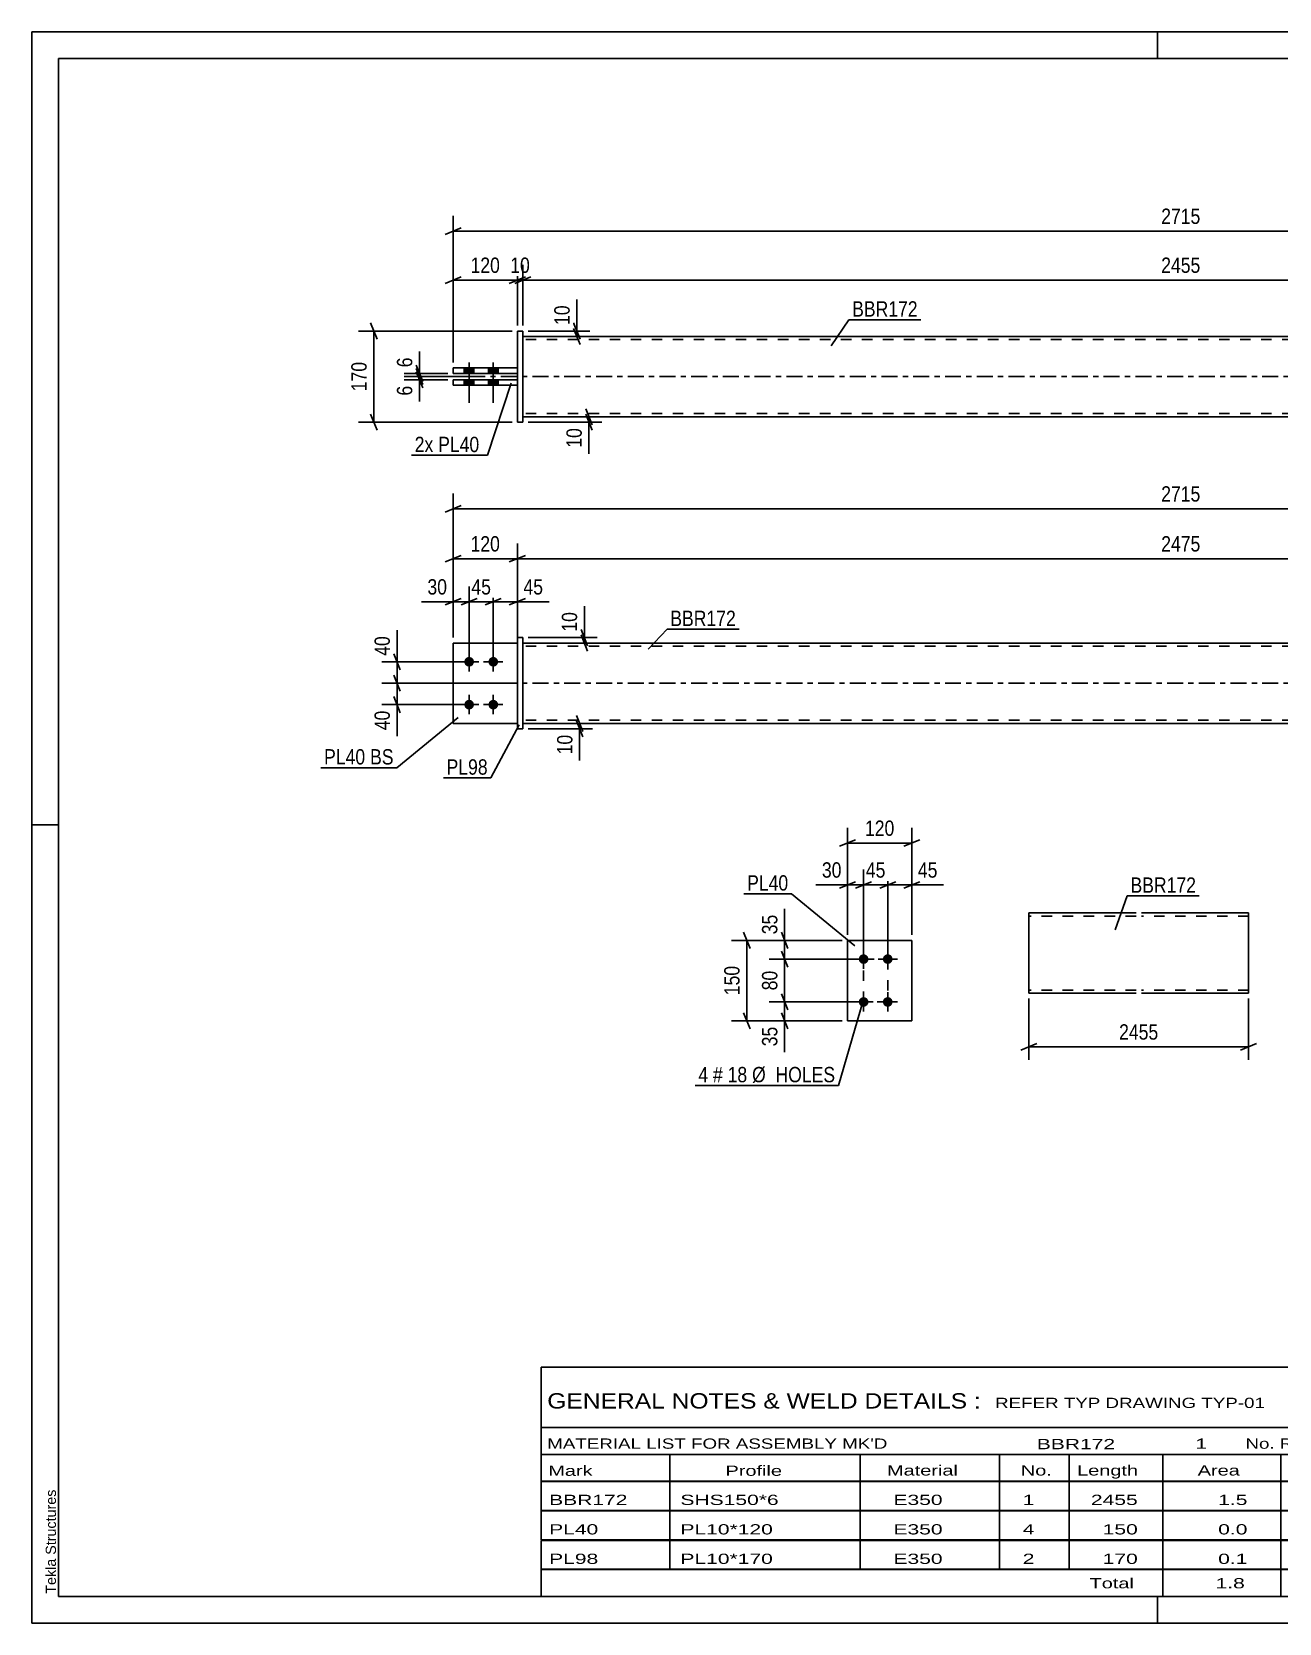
# Model space of a CAD drawing. Header units: millimetres. Extents: x 0 to 420, y 0 to 297.
# Drawn here: x 0 to 232.7, y 0 to 297 of the extents above; entities that cross this region are included whole.
import ezdxf

# ---------------------------------------------------------------- set-up
doc = ezdxf.new("R2010")
doc.units = ezdxf.units.MM
doc.linetypes.add('DXK_LINE_DOT2', pattern=[3.9198, 1.9599, -1.9599])
doc.linetypes.add('DXK_LINE_DOT3', pattern=[5.9187, 2.979, -0.9799, 0.9799, -0.9799])
doc.styles.add('Arial', font='ARIAL.TTF', dxfattribs={"height": 0.2})
doc.styles.add('Arial Narrow', font='ARIALN.TTF', dxfattribs={"height": 0.2})

# ---------------------------------------------------------------- blocks, each defined once
blk = doc.blocks.new('Unknown-580608097-1163')
at = {"color": 5, "linetype": 'Continuous'}
for p, q in [((420, 297), (0, 297)), ((0, 297), (0, 0)), ((0, 292), (0, 297)), ((210, 292), (210, 297)), ((415, 292), (5, 292)), ((5, 292), (5, 5)), ((5, 149), (0, 149)), ((0, 0), (0, 5)), ((5, 5), (415, 5)), ((210, 0), (210, 5)), ((0, 0), (420, 0))]:
    blk.add_line(p, q, dxfattribs=at)
at = {"color": 174, "linetype": 'Continuous', "style": 'Arial'}
blk.add_text('Tekla Structures', height=1.9102, rotation=90, dxfattribs=at).set_placement((4.5, 5.5))
blk = doc.blocks.new('Part-580608097-1769 - 1733')
at = {"color": 2, "linetype": 'Continuous'}
for p, q in [((78.58, 182.93), (90.58, 182.93)), ((78.58, 182.93), (78.58, 167.93)), ((90.58, 167.93), (78.58, 167.93)), ((78.58, 167.93), (78.58, 167.93))]:
    blk.add_line(p, q, dxfattribs=at)
at = {"color": 7, "linetype": 'DXK_LINE_DOT2'}
for p, q in [((78.58, 182.93), (90.58, 182.93)), ((90.58, 182.93), (90.58, 182.93)), ((90.58, 182.93), (90.58, 167.93)), ((78.58, 167.93), (90.58, 167.93)), ((78.58, 167.93), (78.58, 167.93))]:
    blk.add_line(p, q, dxfattribs=at)
blk = doc.blocks.new('Part-580608097-1759 - 1733')
at = {"color": 2, "linetype": 'Continuous'}
for p, q in [((91.58, 183.93), (90.58, 183.93)), ((90.58, 183.93), (90.58, 166.93)), ((91.58, 183.93), (91.58, 183.93)), ((91.58, 183.93), (91.58, 166.93)), ((90.58, 166.93), (91.58, 166.93))]:
    blk.add_line(p, q, dxfattribs=at)
at = {"color": 7, "linetype": 'DXK_LINE_DOT2'}
for p, q in [((90.58, 183.93), (91.58, 183.93)), ((91.58, 166.93), (90.58, 166.93))]:
    blk.add_line(p, q, dxfattribs=at)
blk = doc.blocks.new('Part-580608097-1764 - 1733')
at = {"color": 7, "linetype": 'DXK_LINE_DOT2'}
for p, q in [((78.58, 182.93), (90.58, 182.93)), ((78.58, 182.93), (90.58, 182.93)), ((78.58, 167.93), (78.58, 182.93)), ((90.58, 182.93), (90.58, 182.93)), ((90.58, 182.93), (90.58, 167.93)), ((78.58, 167.93), (90.58, 167.93)), ((90.58, 167.93), (78.58, 167.93)), ((78.58, 167.93), (78.58, 167.93))]:
    blk.add_line(p, q, dxfattribs=at)
blk = doc.blocks.new('Part-580608097-1779 - 1733')
at = {"color": 2, "linetype": 'Continuous'}
for p, q in [((91.58, 182.93), (337.12, 182.93)), ((91.58, 167.93), (337.12, 167.93))]:
    blk.add_line(p, q, dxfattribs=at)
at = {"color": 7, "linetype": 'DXK_LINE_DOT2'}
for p, q in [((91.58, 167.93), (91.58, 182.93)), ((337.12, 182.33), (91.58, 182.33)), ((337.12, 167.93), (337.12, 182.93)), ((337.12, 168.53), (91.58, 168.53))]:
    blk.add_line(p, q, dxfattribs=at)
at = {"color": 7, "linetype": 'DXK_LINE_DOT3'}
blk.add_line((81.58, 175.43), (347.12, 175.43), dxfattribs=at)
blk = doc.blocks.new('Bolt-580608097-1781 - 1733')
at = {"linetype": 'Continuous'}
for points in [[(81.58, 178.53), (81.39, 178.55), (81.21, 178.6), (81.05, 178.7), (80.91, 178.82), (80.8, 178.98), (80.73, 179.15), (80.69, 179.33), (80.69, 179.52), (80.73, 179.7), (80.8, 179.88), (80.91, 180.03), (81.05, 180.15), (81.21, 180.25), (81.39, 180.31), (81.58, 180.33), (81.77, 180.31), (81.95, 180.25), (82.11, 180.15), (82.25, 180.03), (82.36, 179.88), (82.44, 179.7), (82.48, 179.52), (82.48, 179.33), (82.44, 179.15), (82.36, 178.98), (82.25, 178.82), (82.11, 178.7), (81.95, 178.6), (81.77, 178.55)], [(86.08, 178.53), (85.89, 178.55), (85.71, 178.6), (85.55, 178.7), (85.41, 178.82), (85.3, 178.98), (85.23, 179.15), (85.19, 179.33), (85.19, 179.52), (85.23, 179.7), (85.3, 179.88), (85.41, 180.03), (85.55, 180.15), (85.71, 180.25), (85.89, 180.31), (86.08, 180.33), (86.27, 180.31), (86.45, 180.25), (86.61, 180.15), (86.75, 180.03), (86.86, 179.88), (86.94, 179.7), (86.98, 179.52), (86.98, 179.33), (86.94, 179.15), (86.86, 178.98), (86.75, 178.82), (86.61, 178.7), (86.45, 178.6), (86.27, 178.55)], [(81.58, 170.53), (81.39, 170.55), (81.21, 170.6), (81.05, 170.7), (80.91, 170.82), (80.8, 170.98), (80.73, 171.15), (80.69, 171.33), (80.69, 171.52), (80.73, 171.7), (80.8, 171.88), (80.91, 172.03), (81.05, 172.15), (81.21, 172.25), (81.39, 172.31), (81.58, 172.33), (81.77, 172.31), (81.95, 172.25), (82.11, 172.15), (82.25, 172.03), (82.36, 171.88), (82.44, 171.7), (82.48, 171.52), (82.48, 171.33), (82.44, 171.15), (82.36, 170.98), (82.25, 170.82), (82.11, 170.7), (81.95, 170.6), (81.77, 170.55)], [(86.08, 170.53), (85.89, 170.55), (85.71, 170.6), (85.55, 170.7), (85.41, 170.82), (85.3, 170.98), (85.23, 171.15), (85.19, 171.33), (85.19, 171.52), (85.23, 171.7), (85.3, 171.88), (85.41, 172.03), (85.55, 172.15), (85.71, 172.25), (85.89, 172.31), (86.08, 172.33), (86.27, 172.31), (86.45, 172.25), (86.61, 172.15), (86.75, 172.03), (86.86, 171.88), (86.94, 171.7), (86.98, 171.52), (86.98, 171.33), (86.94, 171.15), (86.86, 170.98), (86.75, 170.82), (86.61, 170.7), (86.45, 170.6), (86.27, 170.55)]]:
    blk.add_hatch(color=1, dxfattribs=at).paths.add_polyline_path(points)
at = {"color": 1, "linetype": 'Continuous'}
for p, q in [((81.58, 177.63), (81.58, 181.23)), ((86.08, 177.63), (86.08, 181.23)), ((83.38, 179.43), (79.78, 179.43)), ((87.88, 179.43), (84.28, 179.43)), ((81.58, 169.63), (81.58, 173.23)), ((86.08, 169.63), (86.08, 173.23)), ((83.38, 171.43), (79.78, 171.43)), ((87.88, 171.43), (84.28, 171.43))]:
    blk.add_line(p, q, dxfattribs=at)
blk = doc.blocks.new('Part-580608097-1446 - 1390')
at = {"color": 2, "linetype": 'Continuous'}
for p, q in [((90.58, 234.26), (78.58, 234.26)), ((78.58, 233.26), (78.58, 234.26)), ((78.58, 233.26), (90.58, 233.26)), ((78.58, 233.26), (78.58, 233.26))]:
    blk.add_line(p, q, dxfattribs=at)
at = {"color": 7, "linetype": 'DXK_LINE_DOT2'}
for p, q in [((78.58, 234.26), (90.58, 234.26)), ((90.58, 233.26), (78.58, 233.26)), ((90.58, 233.26), (90.58, 234.26))]:
    blk.add_line(p, q, dxfattribs=at)
blk = doc.blocks.new('Bolt-580608097-1398 - 1390')
at = {"linetype": 'Continuous'}
for points in [[(80.68, 233.26), (82.48, 233.26), (82.48, 234.26), (80.68, 234.26)], [(80.68, 233.26), (82.48, 233.26), (82.48, 234.26), (80.68, 234.26)], [(80.68, 231.06), (82.48, 231.06), (82.48, 232.06), (80.68, 232.06)], [(80.68, 231.06), (82.48, 231.06), (82.48, 232.06), (80.68, 232.06)], [(85.18, 233.26), (86.98, 233.26), (86.98, 234.26), (85.18, 234.26)], [(85.18, 233.26), (86.98, 233.26), (86.98, 234.26), (85.18, 234.26)], [(85.18, 231.06), (86.98, 231.06), (86.98, 232.06), (85.18, 232.06)], [(85.18, 231.06), (86.98, 231.06), (86.98, 232.06), (85.18, 232.06)]]:
    blk.add_hatch(color=1, dxfattribs=at).paths.add_polyline_path(points)
at = {"color": 1, "linetype": 'Continuous'}
for p, q in [((81.58, 235.26), (81.58, 227.76)), ((81.58, 235.26), (81.58, 227.76)), ((86.08, 235.26), (86.08, 227.76)), ((86.08, 235.26), (86.08, 227.76)), ((80.68, 234.26), (80.68, 233.26)), ((80.68, 234.26), (80.68, 233.26)), ((80.68, 232.06), (80.68, 231.06)), ((80.68, 232.06), (80.68, 231.06)), ((82.48, 234.26), (82.48, 233.26)), ((82.48, 234.26), (82.48, 233.26)), ((82.48, 232.06), (82.48, 231.06)), ((82.48, 232.06), (82.48, 231.06)), ((85.18, 234.26), (85.18, 233.26)), ((85.18, 234.26), (85.18, 233.26)), ((85.18, 232.06), (85.18, 231.06)), ((85.18, 232.06), (85.18, 231.06)), ((86.98, 234.26), (86.98, 233.26)), ((86.98, 234.26), (86.98, 233.26)), ((86.98, 232.06), (86.98, 231.06)), ((86.98, 232.06), (86.98, 231.06))]:
    blk.add_line(p, q, dxfattribs=at)
blk = doc.blocks.new('Part-580608097-1441 - 1390')
at = {"color": 2, "linetype": 'Continuous'}
for p, q in [((90.58, 232.06), (78.58, 232.06)), ((78.58, 231.06), (78.58, 232.06)), ((78.58, 231.06), (90.58, 231.06)), ((78.58, 231.06), (78.58, 231.06))]:
    blk.add_line(p, q, dxfattribs=at)
at = {"color": 7, "linetype": 'DXK_LINE_DOT2'}
for p, q in [((78.58, 232.06), (90.58, 232.06)), ((90.58, 231.06), (90.58, 232.06)), ((90.58, 231.06), (78.58, 231.06))]:
    blk.add_line(p, q, dxfattribs=at)
blk = doc.blocks.new('Part-580608097-1425 - 1390')
at = {"color": 2, "linetype": 'Continuous'}
for p, q in [((91.58, 240.16), (337.12, 240.16)), ((91.58, 225.16), (337.12, 225.16))]:
    blk.add_line(p, q, dxfattribs=at)
at = {"color": 7, "linetype": 'DXK_LINE_DOT2'}
for p, q in [((91.58, 225.16), (91.58, 240.16)), ((337.12, 239.56), (91.58, 239.56)), ((337.12, 240.16), (337.12, 225.16)), ((337.12, 225.76), (91.58, 225.76))]:
    blk.add_line(p, q, dxfattribs=at)
at = {"color": 7, "linetype": 'DXK_LINE_DOT3'}
blk.add_line((81.58, 232.66), (347.12, 232.66), dxfattribs=at)
blk = doc.blocks.new('Part-580608097-1447 - 1390')
at = {"color": 2, "linetype": 'Continuous'}
for p, q in [((90.58, 241.16), (91.58, 241.16)), ((90.58, 241.16), (90.58, 224.16)), ((91.58, 241.16), (91.58, 241.16)), ((91.58, 241.16), (91.58, 224.16)), ((91.58, 224.16), (90.58, 224.16)), ((90.58, 224.16), (90.58, 224.16))]:
    blk.add_line(p, q, dxfattribs=at)
at = {"color": 7, "linetype": 'DXK_LINE_DOT2'}
for p, q in [((90.58, 241.16), (91.58, 241.16)), ((90.58, 224.16), (91.58, 224.16)), ((90.58, 224.16), (90.58, 224.16))]:
    blk.add_line(p, q, dxfattribs=at)
blk = doc.blocks.new('Part-580608097-2112 - 2105')
at = {"color": 2, "linetype": 'Continuous'}
for p, q in [((152.17, 127.44), (164.17, 127.44)), ((152.17, 127.44), (152.17, 112.44)), ((164.17, 127.44), (164.17, 127.44)), ((164.17, 127.44), (164.17, 112.44)), ((164.17, 112.44), (152.17, 112.44)), ((152.17, 112.44), (152.17, 112.44))]:
    blk.add_line(p, q, dxfattribs=at)
at = {"color": 7, "linetype": 'DXK_LINE_DOT2'}
for p, q in [((152.17, 127.44), (164.17, 127.44)), ((164.17, 127.44), (164.17, 127.44)), ((152.17, 112.44), (164.17, 112.44))]:
    blk.add_line(p, q, dxfattribs=at)
blk = doc.blocks.new('Bolt-580608097-2145 - 2105')
at = {"linetype": 'Continuous'}
for points in [[(155.17, 124.84), (155.36, 124.82), (155.54, 124.76), (155.7, 124.67), (155.84, 124.54), (155.95, 124.39), (156.03, 124.22), (156.07, 124.04), (156.07, 123.85), (156.03, 123.66), (155.95, 123.49), (155.84, 123.34), (155.7, 123.21), (155.54, 123.12), (155.36, 123.06), (155.17, 123.04), (154.98, 123.06), (154.81, 123.12), (154.64, 123.21), (154.5, 123.34), (154.39, 123.49), (154.32, 123.66), (154.28, 123.85), (154.28, 124.04), (154.32, 124.22), (154.39, 124.39), (154.5, 124.54), (154.64, 124.67), (154.81, 124.76), (154.98, 124.82)], [(159.67, 124.84), (159.86, 124.82), (160.04, 124.76), (160.2, 124.67), (160.34, 124.54), (160.45, 124.39), (160.53, 124.22), (160.57, 124.04), (160.57, 123.85), (160.53, 123.66), (160.45, 123.49), (160.34, 123.34), (160.2, 123.21), (160.04, 123.12), (159.86, 123.06), (159.67, 123.04), (159.48, 123.06), (159.31, 123.12), (159.14, 123.21), (159, 123.34), (158.89, 123.49), (158.82, 123.66), (158.78, 123.85), (158.78, 124.04), (158.82, 124.22), (158.89, 124.39), (159, 124.54), (159.14, 124.67), (159.31, 124.76), (159.48, 124.82)], [(155.17, 116.84), (155.36, 116.82), (155.54, 116.76), (155.7, 116.67), (155.84, 116.54), (155.95, 116.39), (156.03, 116.22), (156.07, 116.04), (156.07, 115.85), (156.03, 115.66), (155.95, 115.49), (155.84, 115.34), (155.7, 115.21), (155.54, 115.12), (155.36, 115.06), (155.17, 115.04), (154.98, 115.06), (154.81, 115.12), (154.64, 115.21), (154.5, 115.34), (154.39, 115.49), (154.32, 115.66), (154.28, 115.85), (154.28, 116.04), (154.32, 116.22), (154.39, 116.39), (154.5, 116.54), (154.64, 116.67), (154.81, 116.76), (154.98, 116.82)], [(159.67, 116.84), (159.86, 116.82), (160.04, 116.76), (160.2, 116.67), (160.34, 116.54), (160.45, 116.39), (160.53, 116.22), (160.57, 116.04), (160.57, 115.85), (160.53, 115.66), (160.45, 115.49), (160.34, 115.34), (160.2, 115.21), (160.04, 115.12), (159.86, 115.06), (159.67, 115.04), (159.48, 115.06), (159.31, 115.12), (159.14, 115.21), (159, 115.34), (158.89, 115.49), (158.82, 115.66), (158.78, 115.85), (158.78, 116.04), (158.82, 116.22), (158.89, 116.39), (159, 116.54), (159.14, 116.67), (159.31, 116.76), (159.48, 116.82)]]:
    blk.add_hatch(color=1, dxfattribs=at).paths.add_polyline_path(points)
at = {"color": 1, "linetype": 'Continuous'}
for p, q in [((155.17, 122.14), (155.17, 125.74)), ((159.67, 122.14), (159.67, 125.74)), ((156.97, 123.94), (153.37, 123.94)), ((161.47, 123.94), (157.87, 123.94)), ((156.97, 115.94), (153.37, 115.94)), ((155.17, 114.14), (155.17, 117.74)), ((161.47, 115.94), (157.87, 115.94)), ((159.67, 114.14), (159.67, 117.74))]:
    blk.add_line(p, q, dxfattribs=at)
blk = doc.blocks.new('Part-580608097-2301 - 2294')
at = {"color": 2, "linetype": 'Continuous'}
for p, q in [((206, 132.56), (186, 132.56)), ((186, 117.65), (186, 132.56)), ((227, 132.56), (207, 132.56)), ((227, 117.56), (227, 132.56)), ((186, 117.56), (186, 117.65)), ((206, 117.56), (186, 117.56)), ((227, 117.56), (207, 117.56))]:
    blk.add_line(p, q, dxfattribs=at)
at = {"color": 7, "linetype": 'DXK_LINE_DOT2'}
for p, q in [((206, 131.96), (186, 131.96)), ((227, 131.96), (207, 131.96)), ((186, 118.16), (186, 118.21)), ((206, 118.16), (186, 118.16)), ((227, 118.16), (207, 118.16)), ((227, 118.16), (227, 118.21))]:
    blk.add_line(p, q, dxfattribs=at)
blk = doc.blocks.new('Rectangle-580608097-2255 - 2105')
at = {"color": 1, "linetype": 'DXK_LINE_DOT2'}
blk.add_lwpolyline([(155.17, 123.94), (159.67, 123.94), (159.67, 115.94), (155.17, 115.94), (155.17, 123.94)], close=True, dxfattribs=at)
blk = doc.blocks.new('StraightDimension-580608097-1955 - 1733')
at = {"color": 7, "linetype": 'Continuous'}
for p, q in [((80.58, 179.43), (65.29, 179.43)), ((67.54, 180.93), (68.74, 177.93)), ((68.14, 175.43), (68.14, 179.43)), ((89.58, 175.43), (65.29, 175.43)), ((68.74, 173.93), (67.54, 176.93))]:
    blk.add_line(p, q, dxfattribs=at)
at = {"color": 0}
blk.add_wipeout([(67.39, 184.81), (63.19, 184.81), (63.19, 179.95), (67.39, 179.95)], dxfattribs=at)
at = {"color": 7, "linetype": 'Continuous'}
blk.add_line((68.14, 179.43), (68.14, 185.33), dxfattribs=at)
blk.add_line((68.14, 179.43), (68.14, 185.33), dxfattribs=at)
at = {"color": 3, "style": 'Arial Narrow'}
blk.add_text('40', height=2.863, rotation=90.0002, dxfattribs=at).set_placement((66.79, 180.55))
blk = doc.blocks.new('StraightDimension-580608097-1784 - 1733')
at = {"color": 7, "linetype": 'Continuous'}
for p, q in [((101.6, 169.43), (102.8, 166.43)), ((92.58, 167.93), (104.6, 167.93)), ((92.58, 166.93), (104.6, 166.93)), ((102.8, 165.43), (101.6, 168.43)), ((102.2, 166.93), (102.2, 167.93))]:
    blk.add_line(p, q, dxfattribs=at)
at = {"color": 0}
blk.add_wipeout([(101.45, 166.4), (97.25, 166.4), (97.25, 161.55), (101.45, 161.55)], dxfattribs=at)
at = {"color": 7, "linetype": 'Continuous'}
blk.add_line((102.2, 166.93), (102.2, 161.02), dxfattribs=at)
blk.add_line((102.2, 166.93), (102.2, 161.02), dxfattribs=at)
at = {"color": 3, "style": 'Arial Narrow'}
blk.add_text('10', height=2.863, rotation=90.0002, dxfattribs=at).set_placement((100.85, 162.15))
blk = doc.blocks.new('StraightDimension-580608097-1857 - 1733')
at = {"color": 7, "linetype": 'Continuous'}
for p, q in [((80.08, 208.58), (77.08, 207.38)), ((78.58, 183.93), (78.58, 210.83)), ((78.58, 207.98), (350.12, 207.98)), ((348.62, 207.38), (351.62, 208.58)), ((350.12, 183.93), (350.12, 210.83))]:
    blk.add_line(p, q, dxfattribs=at)
at = {"color": 0}
blk.add_wipeout([(218.61, 208.73), (218.61, 212.93), (210.09, 212.93), (210.09, 208.73)], dxfattribs=at)
at = {"color": 3, "style": 'Arial Narrow'}
blk.add_text('2715', height=2.863, dxfattribs=at).set_placement((210.69, 209.33))
blk = doc.blocks.new('StraightDimension-580608097-1793 - 1733')
at = {"color": 7, "linetype": 'Continuous'}
for p, q in [((102.48, 185.43), (103.68, 182.43)), ((103.68, 181.43), (102.48, 184.43)), ((92.58, 183.93), (105.48, 183.93)), ((92.58, 182.93), (105.48, 182.93)), ((103.08, 182.93), (103.08, 183.93))]:
    blk.add_line(p, q, dxfattribs=at)
at = {"color": 0}
blk.add_wipeout([(102.33, 189.31), (98.13, 189.31), (98.13, 184.45), (102.33, 184.45)], dxfattribs=at)
at = {"color": 7, "linetype": 'Continuous'}
blk.add_line((103.08, 183.93), (103.08, 189.83), dxfattribs=at)
blk.add_line((103.08, 183.93), (103.08, 189.83), dxfattribs=at)
at = {"color": 3, "style": 'Arial Narrow'}
blk.add_text('10', height=2.863, rotation=90.0002, dxfattribs=at).set_placement((101.73, 185.05))
blk = doc.blocks.new('StraightDimension-580608097-1930 - 1733')
at = {"color": 7, "linetype": 'Continuous'}
for p, q in [((77.08, 198.06), (80.08, 199.26)), ((78.58, 183.93), (78.58, 201.51)), ((92.08, 199.26), (89.08, 198.06)), ((90.58, 176.43), (90.58, 201.51)), ((78.58, 198.66), (90.58, 198.66))]:
    blk.add_line(p, q, dxfattribs=at)
at = {"color": 0}
blk.add_wipeout([(87.92, 199.41), (87.92, 203.61), (81.24, 203.61), (81.24, 199.41)], dxfattribs=at)
at = {"color": 3, "style": 'Arial Narrow'}
blk.add_text('120', height=2.863, dxfattribs=at).set_placement((81.84, 200.01))
blk = doc.blocks.new('StraightDimension-580608097-1915 - 1733')
at = {"color": 7, "linetype": 'Continuous'}
for p, q in [((92.08, 199.26), (89.08, 198.06)), ((90.58, 176.43), (90.58, 201.51)), ((336.62, 198.06), (339.62, 199.26)), ((338.12, 183.93), (338.12, 201.51)), ((90.58, 198.66), (338.12, 198.66))]:
    blk.add_line(p, q, dxfattribs=at)
at = {"color": 0}
blk.add_wipeout([(218.61, 199.41), (218.61, 203.61), (210.09, 203.61), (210.09, 199.41)], dxfattribs=at)
at = {"color": 3, "style": 'Arial Narrow'}
blk.add_text('2475', height=2.863, dxfattribs=at).set_placement((210.69, 200.01))
blk = doc.blocks.new('StraightDimension-580608097-1946 - 1733')
at = {"color": 7, "linetype": 'Continuous'}
for p, q in [((89.58, 175.43), (65.29, 175.43)), ((67.54, 176.93), (68.74, 173.93)), ((68.14, 171.43), (68.14, 175.43)), ((68.74, 169.93), (67.54, 172.93)), ((80.58, 171.43), (65.29, 171.43))]:
    blk.add_line(p, q, dxfattribs=at)
at = {"color": 0}
blk.add_wipeout([(67.39, 170.9), (63.19, 170.9), (63.19, 166.05), (67.39, 166.05)], dxfattribs=at)
at = {"color": 7, "linetype": 'Continuous'}
blk.add_line((68.14, 171.43), (68.14, 165.52), dxfattribs=at)
blk.add_line((68.14, 171.43), (68.14, 165.52), dxfattribs=at)
at = {"color": 3, "style": 'Arial Narrow'}
blk.add_text('40', height=2.863, rotation=90.0002, dxfattribs=at).set_placement((66.79, 166.65))
blk = doc.blocks.new('StraightDimension-580608097-1965 - 1733')
at = {"color": 7, "linetype": 'Continuous'}
for p, q in [((86.08, 180.43), (86.08, 193.48)), ((90.58, 183.93), (90.58, 193.48)), ((84.58, 190.03), (87.58, 191.23)), ((86.08, 190.63), (90.58, 190.63)), ((92.08, 191.23), (89.08, 190.03))]:
    blk.add_line(p, q, dxfattribs=at)
at = {"color": 0}
blk.add_wipeout([(95.96, 191.38), (95.96, 195.58), (91.11, 195.58), (91.11, 191.38)], dxfattribs=at)
at = {"color": 7, "linetype": 'Continuous'}
blk.add_line((90.58, 190.63), (96.49, 190.63), dxfattribs=at)
blk.add_line((90.58, 190.63), (96.49, 190.63), dxfattribs=at)
at = {"color": 3, "style": 'Arial Narrow'}
blk.add_text('45', height=2.863, dxfattribs=at).set_placement((91.71, 191.98))
blk = doc.blocks.new('StraightDimension-580608097-1982 - 1733')
at = {"color": 7, "linetype": 'Continuous'}
for p, q in [((81.58, 180.43), (81.58, 193.48)), ((86.08, 180.43), (86.08, 193.48)), ((80.08, 190.03), (83.08, 191.23)), ((81.58, 190.63), (86.08, 190.63)), ((87.58, 191.23), (84.58, 190.03))]:
    blk.add_line(p, q, dxfattribs=at)
at = {"color": 0}
blk.add_wipeout([(86.26, 191.38), (86.26, 195.58), (81.4, 195.58), (81.4, 191.38)], dxfattribs=at)
at = {"color": 3, "style": 'Arial Narrow'}
blk.add_text('45', height=2.863, dxfattribs=at).set_placement((82, 191.98))
blk = doc.blocks.new('StraightDimension-580608097-1995 - 1733')
at = {"color": 7, "linetype": 'Continuous'}
for p, q in [((78.58, 183.93), (78.58, 193.48)), ((81.58, 180.43), (81.58, 193.48)), ((77.08, 190.03), (80.08, 191.23)), ((78.58, 190.63), (81.58, 190.63)), ((83.08, 191.23), (80.08, 190.03))]:
    blk.add_line(p, q, dxfattribs=at)
at = {"color": 0}
blk.add_wipeout([(78.06, 191.38), (78.06, 195.58), (73.2, 195.58), (73.2, 191.38)], dxfattribs=at)
at = {"color": 7, "linetype": 'Continuous'}
blk.add_line((78.58, 190.63), (72.67, 190.63), dxfattribs=at)
blk.add_line((78.58, 190.63), (72.67, 190.63), dxfattribs=at)
at = {"color": 3, "style": 'Arial Narrow'}
blk.add_text('30', height=2.863, dxfattribs=at).set_placement((73.8, 191.98))
blk = doc.blocks.new('StraightDimension-580608097-1488 - 1390')
at = {"color": 7, "linetype": 'Continuous'}
for p, q in [((103.34, 226.66), (104.54, 223.66)), ((92.58, 225.16), (106.34, 225.16)), ((92.58, 224.16), (106.34, 224.16)), ((104.54, 222.66), (103.34, 225.66)), ((103.94, 224.16), (103.94, 225.16))]:
    blk.add_line(p, q, dxfattribs=at)
at = {"color": 0}
blk.add_wipeout([(103.19, 223.64), (98.99, 223.64), (98.99, 218.78), (103.19, 218.78)], dxfattribs=at)
at = {"color": 7, "linetype": 'Continuous'}
blk.add_line((103.94, 224.16), (103.94, 218.26), dxfattribs=at)
blk.add_line((103.94, 224.16), (103.94, 218.26), dxfattribs=at)
at = {"color": 3, "style": 'Arial Narrow'}
blk.add_text('10', height=2.863, rotation=90.0002, dxfattribs=at).set_placement((102.59, 219.38))
blk = doc.blocks.new('StraightDimension-580608097-1498 - 1390')
at = {"color": 7, "linetype": 'Continuous'}
for p, q in [((92.58, 241.16), (104.08, 241.16)), ((101.08, 242.66), (102.28, 239.66)), ((102.28, 238.66), (101.08, 241.66)), ((101.68, 240.16), (101.68, 241.16)), ((92.58, 240.16), (104.08, 240.16))]:
    blk.add_line(p, q, dxfattribs=at)
at = {"color": 0}
blk.add_wipeout([(100.93, 246.54), (96.73, 246.54), (96.73, 241.69), (100.93, 241.69)], dxfattribs=at)
at = {"color": 7, "linetype": 'Continuous'}
blk.add_line((101.68, 241.16), (101.68, 247.07), dxfattribs=at)
blk.add_line((101.68, 241.16), (101.68, 247.07), dxfattribs=at)
at = {"color": 3, "style": 'Arial Narrow'}
blk.add_text('10', height=2.863, rotation=90.0002, dxfattribs=at).set_placement((100.33, 242.29))
blk = doc.blocks.new('StraightDimension-580608097-1509 - 1390')
at = {"color": 7, "linetype": 'Continuous'}
for p, q in [((89.58, 241.16), (60.96, 241.16)), ((64.41, 239.66), (63.21, 242.66)), ((63.81, 224.16), (63.81, 241.16)), ((89.58, 224.16), (60.96, 224.16)), ((63.21, 225.66), (64.41, 222.66))]:
    blk.add_line(p, q, dxfattribs=at)
at = {"color": 0}
blk.add_wipeout([(63.06, 236.01), (58.86, 236.01), (58.86, 229.32), (63.06, 229.32)], dxfattribs=at)
at = {"color": 3, "style": 'Arial Narrow'}
blk.add_text('170', height=2.863, rotation=90.0002, dxfattribs=at).set_placement((62.46, 229.92))
blk = doc.blocks.new('StraightDimension-580608097-1520 - 1390')
at = {"color": 7, "linetype": 'Continuous'}
for p, q in [((78.58, 235.26), (78.58, 262.65)), ((350.12, 235.26), (350.12, 262.65)), ((80.08, 260.4), (77.08, 259.2)), ((78.58, 259.8), (350.12, 259.8)), ((348.62, 259.2), (351.62, 260.4))]:
    blk.add_line(p, q, dxfattribs=at)
at = {"color": 0}
blk.add_wipeout([(218.61, 260.55), (218.61, 264.75), (210.09, 264.75), (210.09, 260.55)], dxfattribs=at)
at = {"color": 3, "style": 'Arial Narrow'}
blk.add_text('2715', height=2.863, dxfattribs=at).set_placement((210.69, 261.15))
blk = doc.blocks.new('StraightDimension-580608097-1531 - 1390')
at = {"color": 7, "linetype": 'Continuous'}
for p, q in [((78.58, 235.26), (78.58, 253.51)), ((90.58, 242.16), (90.58, 253.51)), ((77.08, 250.06), (80.08, 251.26)), ((78.58, 250.66), (90.58, 250.66)), ((92.08, 251.26), (89.08, 250.06))]:
    blk.add_line(p, q, dxfattribs=at)
at = {"color": 0}
blk.add_wipeout([(87.92, 251.41), (87.92, 255.61), (81.24, 255.61), (81.24, 251.41)], dxfattribs=at)
at = {"color": 3, "style": 'Arial Narrow'}
blk.add_text('120', height=2.863, dxfattribs=at).set_placement((81.84, 252.01))
blk = doc.blocks.new('StraightDimension-580608097-1541 - 1390')
at = {"color": 7, "linetype": 'Continuous'}
for p, q in [((90.58, 242.16), (90.58, 253.51)), ((91.58, 242.16), (91.58, 253.51)), ((89.08, 250.06), (92.08, 251.26)), ((93.08, 251.26), (90.08, 250.06)), ((90.58, 250.66), (91.58, 250.66))]:
    blk.add_line(p, q, dxfattribs=at)
at = {"color": 0}
blk.add_wipeout([(93.51, 251.41), (93.51, 255.61), (88.65, 255.61), (88.65, 251.41)], dxfattribs=at)
at = {"color": 3, "style": 'Arial Narrow'}
blk.add_text('10', height=2.863, dxfattribs=at).set_placement((89.25, 252.01))
blk = doc.blocks.new('StraightDimension-580608097-1571 - 1390')
at = {"color": 7, "linetype": 'Continuous'}
for p, q in [((91.58, 242.16), (91.58, 253.51)), ((337.12, 242.16), (337.12, 253.51)), ((93.08, 251.26), (90.08, 250.06)), ((91.58, 250.66), (337.12, 250.66)), ((335.62, 250.06), (338.62, 251.26))]:
    blk.add_line(p, q, dxfattribs=at)
at = {"color": 0}
blk.add_wipeout([(218.61, 251.41), (218.61, 255.61), (210.09, 255.61), (210.09, 251.41)], dxfattribs=at)
at = {"color": 3, "style": 'Arial Narrow'}
blk.add_text('2455', height=2.863, dxfattribs=at).set_placement((210.69, 252.01))
blk = doc.blocks.new('StraightDimension-580608097-1676 - 1390')
at = {"color": 7, "linetype": 'Continuous'}
for p, q in [((82.83, 232.66), (69.47, 232.66)), ((77.58, 232.06), (69.47, 232.06)), ((71.72, 234.16), (72.92, 231.16)), ((72.92, 230.56), (71.72, 233.56)), ((72.32, 232.06), (72.32, 232.66))]:
    blk.add_line(p, q, dxfattribs=at)
at = {"color": 0}
blk.add_wipeout([(71.57, 231.54), (67.37, 231.54), (67.37, 228.51), (71.57, 228.51)], dxfattribs=at)
at = {"color": 7, "linetype": 'Continuous'}
blk.add_line((72.32, 232.06), (72.32, 227.98), dxfattribs=at)
blk.add_line((72.32, 232.06), (72.32, 227.98), dxfattribs=at)
at = {"color": 3, "style": 'Arial Narrow'}
blk.add_text('6', height=2.86, rotation=90.0002, dxfattribs=at).set_placement((70.97, 229.11))
blk = doc.blocks.new('StraightDimension-580608097-1686 - 1390')
at = {"color": 7, "linetype": 'Continuous'}
for p, q in [((71.72, 234.76), (72.92, 231.76)), ((77.58, 233.26), (69.47, 233.26)), ((82.83, 232.66), (69.47, 232.66)), ((72.92, 231.16), (71.72, 234.16)), ((72.32, 232.66), (72.32, 233.26))]:
    blk.add_line(p, q, dxfattribs=at)
at = {"color": 0}
blk.add_wipeout([(71.57, 236.82), (67.37, 236.82), (67.37, 233.79), (71.57, 233.79)], dxfattribs=at)
at = {"color": 7, "linetype": 'Continuous'}
blk.add_line((72.32, 233.26), (72.32, 237.34), dxfattribs=at)
blk.add_line((72.32, 233.26), (72.32, 237.34), dxfattribs=at)
at = {"color": 3, "style": 'Arial Narrow'}
blk.add_text('6', height=2.86, rotation=90.0002, dxfattribs=at).set_placement((70.97, 234.39))
blk = doc.blocks.new('StraightDimension-580608097-2165 - 2105')
at = {"color": 7, "linetype": 'Continuous'}
for p, q in [((159.67, 124.94), (159.67, 140.64)), ((164.17, 128.44), (164.17, 140.64)), ((158.17, 137.19), (161.17, 138.39)), ((159.67, 137.79), (164.17, 137.79)), ((165.67, 138.39), (162.67, 137.19))]:
    blk.add_line(p, q, dxfattribs=at)
at = {"color": 0}
blk.add_wipeout([(169.55, 138.54), (169.55, 142.74), (164.7, 142.74), (164.7, 138.54)], dxfattribs=at)
at = {"color": 7, "linetype": 'Continuous'}
blk.add_line((164.17, 137.79), (170.08, 137.79), dxfattribs=at)
blk.add_line((164.17, 137.79), (170.08, 137.79), dxfattribs=at)
at = {"color": 3, "style": 'Arial Narrow'}
blk.add_text('45', height=2.863, dxfattribs=at).set_placement((165.3, 139.14))
blk = doc.blocks.new('StraightDimension-580608097-2148 - 2105')
at = {"color": 7, "linetype": 'Continuous'}
for p, q in [((150.67, 144.99), (153.67, 146.19)), ((152.17, 128.44), (152.17, 148.44)), ((152.17, 145.59), (164.17, 145.59)), ((165.67, 146.19), (162.67, 144.99)), ((164.17, 128.44), (164.17, 148.44))]:
    blk.add_line(p, q, dxfattribs=at)
at = {"color": 0}
blk.add_wipeout([(161.51, 146.34), (161.51, 150.54), (154.83, 150.54), (154.83, 146.34)], dxfattribs=at)
at = {"color": 3, "style": 'Arial Narrow'}
blk.add_text('120', height=2.863, dxfattribs=at).set_placement((155.43, 146.94))
blk = doc.blocks.new('StraightDimension-580608097-2242 - 2105')
at = {"color": 7, "linetype": 'Continuous'}
for p, q in [((154.17, 115.94), (137.58, 115.94)), ((139.83, 117.44), (141.03, 114.44)), ((140.43, 112.44), (140.43, 115.94)), ((141.03, 110.94), (139.83, 113.94)), ((151.17, 112.44), (137.58, 112.44))]:
    blk.add_line(p, q, dxfattribs=at)
at = {"color": 0}
blk.add_wipeout([(139.68, 111.92), (135.48, 111.92), (135.48, 107.06), (139.68, 107.06)], dxfattribs=at)
at = {"color": 7, "linetype": 'Continuous'}
blk.add_line((140.43, 112.44), (140.43, 106.54), dxfattribs=at)
blk.add_line((140.43, 112.44), (140.43, 106.54), dxfattribs=at)
at = {"color": 3, "style": 'Arial Narrow'}
blk.add_text('35', height=2.863, rotation=90.0002, dxfattribs=at).set_placement((139.08, 107.66))
blk = doc.blocks.new('StraightDimension-580608097-2178 - 2105')
at = {"color": 7, "linetype": 'Continuous'}
for p, q in [((155.17, 124.94), (155.17, 140.64)), ((159.67, 124.94), (159.67, 140.64)), ((153.67, 137.19), (156.67, 138.39)), ((155.17, 137.79), (159.67, 137.79)), ((161.17, 138.39), (158.17, 137.19))]:
    blk.add_line(p, q, dxfattribs=at)
at = {"color": 0}
blk.add_wipeout([(159.85, 138.54), (159.85, 142.74), (154.99, 142.74), (154.99, 138.54)], dxfattribs=at)
at = {"color": 3, "style": 'Arial Narrow'}
blk.add_text('45', height=2.863, dxfattribs=at).set_placement((155.59, 139.14))
blk = doc.blocks.new('StraightDimension-580608097-2188 - 2105')
at = {"color": 7, "linetype": 'Continuous'}
for p, q in [((152.17, 128.44), (152.17, 140.64)), ((155.17, 124.94), (155.17, 140.64)), ((150.67, 137.19), (153.67, 138.39)), ((152.17, 137.79), (155.17, 137.79)), ((156.67, 138.39), (153.67, 137.19))]:
    blk.add_line(p, q, dxfattribs=at)
at = {"color": 0}
blk.add_wipeout([(151.65, 138.54), (151.65, 142.74), (146.79, 142.74), (146.79, 138.54)], dxfattribs=at)
at = {"color": 7, "linetype": 'Continuous'}
blk.add_line((152.17, 137.79), (146.27, 137.79), dxfattribs=at)
blk.add_line((152.17, 137.79), (146.27, 137.79), dxfattribs=at)
at = {"color": 3, "style": 'Arial Narrow'}
blk.add_text('30', height=2.863, dxfattribs=at).set_placement((147.39, 139.14))
blk = doc.blocks.new('StraightDimension-580608097-2202 - 2105')
at = {"color": 7, "linetype": 'Continuous'}
for p, q in [((133.98, 125.94), (132.78, 128.94)), ((151.17, 127.44), (130.53, 127.44)), ((133.38, 112.44), (133.38, 127.44)), ((132.78, 113.94), (133.98, 110.94)), ((151.17, 112.44), (130.53, 112.44))]:
    blk.add_line(p, q, dxfattribs=at)
at = {"color": 0}
blk.add_wipeout([(132.63, 123.28), (128.43, 123.28), (128.43, 116.6), (132.63, 116.6)], dxfattribs=at)
at = {"color": 3, "style": 'Arial Narrow'}
blk.add_text('150', height=2.863, rotation=90.0002, dxfattribs=at).set_placement((132.03, 117.2))
blk = doc.blocks.new('StraightDimension-580608097-2219 - 2105')
at = {"color": 7, "linetype": 'Continuous'}
for p, q in [((139.83, 128.94), (141.03, 125.94)), ((151.17, 127.44), (137.58, 127.44)), ((141.03, 122.44), (139.83, 125.44)), ((140.43, 123.94), (140.43, 127.44)), ((154.17, 123.94), (137.58, 123.94))]:
    blk.add_line(p, q, dxfattribs=at)
at = {"color": 0}
blk.add_wipeout([(139.68, 132.82), (135.48, 132.82), (135.48, 127.97), (139.68, 127.97)], dxfattribs=at)
at = {"color": 7, "linetype": 'Continuous'}
blk.add_line((140.43, 127.44), (140.43, 133.35), dxfattribs=at)
blk.add_line((140.43, 127.44), (140.43, 133.35), dxfattribs=at)
at = {"color": 3, "style": 'Arial Narrow'}
blk.add_text('35', height=2.863, rotation=90.0002, dxfattribs=at).set_placement((139.08, 128.57))
blk = doc.blocks.new('StraightDimension-580608097-2232 - 2105')
at = {"color": 7, "linetype": 'Continuous'}
for p, q in [((139.83, 125.44), (141.03, 122.44)), ((154.17, 123.94), (137.58, 123.94)), ((140.43, 115.94), (140.43, 123.94)), ((154.17, 115.94), (137.58, 115.94)), ((141.03, 114.44), (139.83, 117.44))]:
    blk.add_line(p, q, dxfattribs=at)
at = {"color": 0}
blk.add_wipeout([(139.68, 122.37), (135.48, 122.37), (135.48, 117.51), (139.68, 117.51)], dxfattribs=at)
at = {"color": 3, "style": 'Arial Narrow'}
blk.add_text('80', height=2.863, rotation=90.0002, dxfattribs=at).set_placement((139.08, 118.11))
blk = doc.blocks.new('StraightDimension-580608097-2305 - 2294')
at = {"color": 7, "linetype": 'Continuous'}
for p, q in [((186, 116.56), (186, 105.16)), ((227, 116.56), (227, 105.16)), ((187.5, 108.16), (184.5, 106.96)), ((186, 107.56), (227, 107.56)), ((225.5, 106.96), (228.5, 108.16))]:
    blk.add_line(p, q, dxfattribs=at)
at = {"color": 0}
blk.add_wipeout([(210.75, 108.31), (210.75, 112.51), (202.24, 112.51), (202.24, 108.31)], dxfattribs=at)
at = {"color": 3, "style": 'Arial Narrow'}
blk.add_text('2455', height=2.863, dxfattribs=at).set_placement((202.84, 108.91))
blk = doc.blocks.new('Unknown-580608097-3666')
at = {"color": 7, "linetype": 'Continuous'}
for p, q in [((95, 47.75), (255, 47.75)), ((95, 36.5), (95, 47.75)), ((255, 47.75), (255, 36.5)), ((95, 36.5), (255, 36.5)), ((95, 36.5), (95, 31.5)), ((255, 36.5), (255, 31.5)), ((95, 31.5), (255, 31.5)), ((95, 31.5), (95, 26.5)), ((119, 31.5), (119, 26.5)), ((154.5, 31.5), (154.5, 26.5)), ((180.5, 31.5), (180.5, 26.5)), ((193.5, 31.5), (193.5, 26.5)), ((211, 31.5), (211, 26.5)), ((233, 31.5), (233, 26.5)), ((255, 31.5), (255, 26.5)), ((95, 26.5), (255, 26.5)), ((95, 26.45), (95, 21.05)), ((95, 26.45), (255, 26.45)), ((119, 26.5), (119, 21)), ((154.5, 26.5), (154.5, 21)), ((180.5, 26.5), (180.5, 21)), ((193.5, 26.5), (193.5, 21)), ((211, 26.5), (211, 21)), ((233, 26.5), (233, 21)), ((255, 26.45), (255, 21.05)), ((95, 21.05), (255, 21.05)), ((95, 20.95), (95, 15.55)), ((95, 20.95), (255, 20.95)), ((119, 21), (119, 15.5)), ((154.5, 21), (154.5, 15.5)), ((180.5, 21), (180.5, 15.5)), ((193.5, 21), (193.5, 15.5)), ((211, 21), (211, 15.5)), ((233, 21), (233, 15.5)), ((255, 20.95), (255, 15.55)), ((95, 15.55), (255, 15.55)), ((95, 15.45), (95, 10.05)), ((95, 15.45), (255, 15.45)), ((119, 15.5), (119, 10)), ((154.5, 15.5), (154.5, 10)), ((180.5, 15.5), (180.5, 10)), ((193.5, 15.5), (193.5, 10)), ((211, 15.5), (211, 10)), ((233, 15.5), (233, 10)), ((255, 15.45), (255, 10.05)), ((95, 10.05), (255, 10.05)), ((95, 10), (255, 10)), ((95, 10), (95, 5)), ((211, 10), (211, 5)), ((233, 10), (233, 5)), ((255, 10), (255, 5)), ((95, 5), (255, 5))]:
    blk.add_line(p, q, dxfattribs=at)
at = {"color": 7, "style": 'Arial Narrow'}
for s, height, width, p in [('GENERAL NOTES & WELD DETAILS :', 2.8633, 1.4, (96.15, 40.06)), ('REFER TYP DRAWING TYP-01', 1.9089, 1.6, (179.7, 40.16)), ("MATERIAL LIST FOR ASSEMBLY MK'D", 1.9089, 1.6, (96.15, 32.56)), ('BBR172', 1.909, 1.794707, (187.48, 32.47)), ('1', 1.91, 1.794707, (217.08, 32.56)), ('No. Required', 1.9089, 1.6, (226.41, 32.56)), ('Mark', 1.909, 1.7, (96.34, 27.5)), ('Profile', 1.909, 1.7, (129.41, 27.5)), ('Material', 1.909, 1.7, (159.54, 27.56)), ('No.', 1.909, 1.7, (184.5, 27.56)), ('Length', 1.909, 1.7, (195, 27.56)), ('Area', 1.909, 1.7, (217.5, 27.56)), ('Weight', 1.909, 1.7, (237, 27.56))]:
    blk.add_text(s, height=height, dxfattribs=dict(at, width=width)).set_placement(p)
at = {"color": 7, "linetype": 'Continuous', "style": 'Arial Narrow'}
for s, height, width, p in [('BBR172', 1.909, 1.794707, (96.5, 22.06)), ('SHS150*6', 1.909, 1.794707, (121, 22.06)), ('E350', 1.909, 1.794707, (160.74, 22.06)), ('1', 1.91, 1.794707, (184.86, 22.06)), ('2455', 1.909, 1.794707, (197.58, 22.06)), ('1.5', 1.909, 1.794707, (221.32, 22.06)), ('66.6', 1.909, 1.794707, (240.14, 22.06)), ('PL40', 1.909, 1.794707, (96.5, 16.56)), ('PL10*120', 1.909, 1.794707, (121, 16.56)), ('E350', 1.909, 1.794707, (160.74, 16.56)), ('4', 1.91, 1.794707, (184.86, 16.56)), ('150', 1.909, 1.794707, (199.77, 16.56)), ('0.0', 1.909, 1.794707, (221.32, 16.56)), ('5.7', 1.909, 1.794707, (242.33, 16.56)), ('PL98', 1.909, 1.794707, (96.5, 11.06)), ('PL10*170', 1.909, 1.794707, (121, 11.06)), ('E350', 1.909, 1.794707, (160.74, 11.06)), ('2', 1.91, 1.794707, (184.86, 11.06)), ('170', 1.909, 1.794707, (199.77, 11.06)), ('0.1', 1.909, 1.794707, (221.32, 11.06)), ('4.5', 1.909, 1.794707, (242.33, 11.06)), ('Total', 1.909, 1.7, (197.33, 6.5)), ('1.8', 1.909, 1.794707, (220.83, 6.5)), ('76.8', 1.909, 1.794707, (240.14, 6.5))]:
    blk.add_text(s, height=height, dxfattribs=dict(at, width=width)).set_placement(p)
blk = doc.blocks.new('Mark-580608097-1755 - 1733')
at = {"color": 0}
blk.add_wipeout([(85.05, 158.36), (85.05, 161.36), (77.37, 161.36), (77.37, 158.36)], dxfattribs=at)
blk.add_wipeout([(85.05, 158.36), (85.05, 161.36), (77.37, 161.36), (77.37, 158.36)], dxfattribs=at)
at = {"color": 30, "linetype": 'Continuous'}
for p in [(90.93, 167.69), (76.77, 157.76)]:
    blk.add_line(p, (85.65, 157.76), dxfattribs=at)
at = {"color": 3, "style": 'Arial Narrow'}
blk.add_text('PL98', height=2.863, dxfattribs=at).set_placement((77.37, 158.36))
blk = doc.blocks.new('MarkSet-580608097-2033 - 1733')
at = {"color": 0}
blk.add_wipeout([(62.2, 160.26), (62.2, 163.26), (54.52, 163.26), (54.52, 160.26)], dxfattribs=at)
blk.add_wipeout([(62.2, 160.26), (62.2, 163.26), (54.52, 163.26), (54.52, 160.26)], dxfattribs=at)
blk.add_wipeout([(67.48, 160.26), (67.48, 163.26), (63.1, 163.26), (63.1, 160.26)], dxfattribs=at)
blk.add_wipeout([(67.48, 160.26), (67.48, 163.26), (63.1, 163.26), (63.1, 160.26)], dxfattribs=at)
at = {"color": 30, "linetype": 'Continuous'}
for p in [(79.55, 169.03), (53.92, 159.66)]:
    blk.add_line(p, (68.08, 159.66), dxfattribs=at)
at = {"color": 3, "style": 'Arial Narrow'}
for s, p in [('PL40', (54.52, 160.26)), ('BS', (63.1, 160.26))]:
    blk.add_text(s, height=2.863, dxfattribs=at).set_placement(p)
blk = doc.blocks.new('Mark-580608097-1775 - 1733')
at = {"color": 0}
blk.add_wipeout([(131.35, 186.1), (131.35, 189.1), (119.11, 189.1), (119.11, 186.1)], dxfattribs=at)
blk.add_wipeout([(131.35, 186.1), (131.35, 189.1), (119.11, 189.1), (119.11, 186.1)], dxfattribs=at)
at = {"color": 30, "linetype": 'Continuous'}
for p, q in [((115, 181.76), (118.51, 185.5)), ((118.51, 185.5), (131.95, 185.5))]:
    blk.add_line(p, q, dxfattribs=at)
at = {"color": 3, "style": 'Arial Narrow'}
blk.add_text('BBR172', height=2.863, dxfattribs=at).set_placement((119.11, 186.1))
blk = doc.blocks.new('Mark-580608097-1420 - 1390')
at = {"color": 0}
blk.add_wipeout([(165.27, 243.85), (165.27, 246.85), (153.03, 246.85), (153.03, 243.85)], dxfattribs=at)
blk.add_wipeout([(165.27, 243.85), (165.27, 246.85), (153.03, 246.85), (153.03, 243.85)], dxfattribs=at)
at = {"color": 30, "linetype": 'Continuous'}
for p, q in [((149.15, 238.4), (152.43, 243.25)), ((152.43, 243.25), (165.87, 243.25))]:
    blk.add_line(p, q, dxfattribs=at)
at = {"color": 3, "style": 'Arial Narrow'}
blk.add_text('BBR172', height=2.863, dxfattribs=at).set_placement((153.03, 243.85))
blk = doc.blocks.new('MarkSet-580608097-1724 - 1390')
at = {"color": 30, "linetype": 'Continuous'}
blk.add_line((89.41, 231.44), (84.98, 217.96), dxfattribs=at)
at = {"color": 0}
blk.add_wipeout([(74.9, 218.56), (74.9, 221.56), (71.43, 221.56), (71.43, 218.56)], dxfattribs=at)
blk.add_wipeout([(74.9, 218.56), (74.9, 221.56), (71.43, 221.56), (71.43, 218.56)], dxfattribs=at)
blk.add_wipeout([(83.48, 218.56), (83.48, 221.56), (75.8, 221.56), (75.8, 218.56)], dxfattribs=at)
blk.add_wipeout([(83.48, 218.56), (83.48, 221.56), (75.8, 221.56), (75.8, 218.56)], dxfattribs=at)
at = {"color": 30, "linetype": 'Continuous'}
blk.add_line((70.83, 217.96), (84.98, 217.96), dxfattribs=at)
at = {"color": 3, "style": 'Arial Narrow'}
for s, p in [('2x', (71.43, 218.56)), ('PL40', (75.8, 218.56))]:
    blk.add_text(s, height=2.863, dxfattribs=at).set_placement(p)
blk = doc.blocks.new('Mark-580608097-2141 - 2105')
at = {"color": 0}
blk.add_wipeout([(126.17, 100.95), (126.17, 103.95), (124.35, 103.95), (124.35, 100.95)], dxfattribs=at)
blk.add_wipeout([(126.17, 100.95), (126.17, 103.95), (124.35, 103.95), (124.35, 100.95)], dxfattribs=at)
blk.add_wipeout([(128.9, 100.95), (128.9, 103.95), (127.07, 103.95), (127.07, 100.95)], dxfattribs=at)
blk.add_wipeout([(128.9, 100.95), (128.9, 103.95), (127.07, 103.95), (127.07, 100.95)], dxfattribs=at)
at = {"color": 3, "style": 'Arial Narrow'}
blk.add_text('4', height=2.86, dxfattribs=at).set_placement((124.35, 100.95))
at = {"color": 0}
blk.add_wipeout([(133.46, 100.95), (133.46, 103.95), (129.8, 103.95), (129.8, 100.95)], dxfattribs=at)
blk.add_wipeout([(133.46, 100.95), (133.46, 103.95), (129.8, 103.95), (129.8, 100.95)], dxfattribs=at)
at = {"color": 3, "style": 'Arial Narrow'}
blk.add_text('#', height=2.86, dxfattribs=at).set_placement((127.07, 100.95))
at = {"color": 0}
blk.add_wipeout([(149.89, 100.95), (149.89, 103.95), (134.36, 103.95), (134.36, 100.95)], dxfattribs=at)
blk.add_wipeout([(149.89, 100.95), (149.89, 103.95), (134.36, 103.95), (134.36, 100.95)], dxfattribs=at)
at = {"color": 7, "linetype": 'Continuous'}
for p in [(155.04, 115.96), (123.75, 100.35)]:
    blk.add_line(p, (150.49, 100.35), dxfattribs=at)
at = {"color": 3, "style": 'Arial Narrow'}
for s, p in [('18', (129.8, 100.95)), ('Ø  HOLES', (134.36, 100.95))]:
    blk.add_text(s, height=2.863, dxfattribs=at).set_placement(p)
blk = doc.blocks.new('Mark-580608097-2108 - 2105')
at = {"color": 0}
blk.add_wipeout([(141.11, 136.73), (141.11, 139.73), (133.44, 139.73), (133.44, 136.73)], dxfattribs=at)
blk.add_wipeout([(141.11, 136.73), (141.11, 139.73), (133.44, 139.73), (133.44, 136.73)], dxfattribs=at)
at = {"color": 30, "linetype": 'Continuous'}
for p in [(132.84, 136.13), (153.51, 126.42)]:
    blk.add_line(p, (141.71, 136.13), dxfattribs=at)
at = {"color": 3, "style": 'Arial Narrow'}
blk.add_text('PL40', height=2.863, dxfattribs=at).set_placement((133.44, 136.73))
blk = doc.blocks.new('Mark-580608097-2297 - 2294')
at = {"color": 0}
blk.add_wipeout([(217.2, 136.32), (217.2, 139.32), (204.96, 139.32), (204.96, 136.32)], dxfattribs=at)
blk.add_wipeout([(217.2, 136.32), (217.2, 139.32), (204.96, 139.32), (204.96, 136.32)], dxfattribs=at)
at = {"color": 30, "linetype": 'Continuous'}
for p, q in [((202.09, 129.41), (204.36, 135.72)), ((204.36, 135.72), (217.8, 135.72))]:
    blk.add_line(p, q, dxfattribs=at)
at = {"color": 3, "style": 'Arial Narrow'}
blk.add_text('BBR172', height=2.863, dxfattribs=at).set_placement((204.96, 136.32))

msp = doc.modelspace()

# ---------------------------------------------------------------- block references
for name in ['Unknown-580608097-1163', 'Part-580608097-1447 - 1390', 'Part-580608097-1425 - 1390', 'Bolt-580608097-1398 - 1390', 'Part-580608097-1446 - 1390', 'Part-580608097-1441 - 1390', 'Part-580608097-1769 - 1733', 'Part-580608097-1764 - 1733', 'Bolt-580608097-1781 - 1733', 'Part-580608097-1779 - 1733', 'Part-580608097-1759 - 1733', 'Part-580608097-2301 - 2294', 'Part-580608097-2112 - 2105', 'Bolt-580608097-2145 - 2105', 'Rectangle-580608097-2255 - 2105', 'Unknown-580608097-3666']:
    msp.add_blockref(name, (0, 0))

# ---------------------------------------------------------------- next in the draw order: block references
for name in ['StraightDimension-580608097-1498 - 1390', 'StraightDimension-580608097-1509 - 1390', 'StraightDimension-580608097-1488 - 1390', 'StraightDimension-580608097-1955 - 1733', 'StraightDimension-580608097-1784 - 1733', 'StraightDimension-580608097-2165 - 2105', 'Mark-580608097-2297 - 2294', 'StraightDimension-580608097-2242 - 2105', 'StraightDimension-580608097-2305 - 2294']:
    msp.add_blockref(name, (0, 0))

# ---------------------------------------------------------------- next in the draw order: block references
for name in ['StraightDimension-580608097-1520 - 1390', 'StraightDimension-580608097-1857 - 1733', 'StraightDimension-580608097-2148 - 2105']:
    msp.add_blockref(name, (0, 0))

# ---------------------------------------------------------------- next in the draw order: block references
for name in ['StraightDimension-580608097-1531 - 1390', 'StraightDimension-580608097-1793 - 1733', 'StraightDimension-580608097-2178 - 2105']:
    msp.add_blockref(name, (0, 0))

# ---------------------------------------------------------------- next in the draw order: block references
for name in ['StraightDimension-580608097-1541 - 1390', 'StraightDimension-580608097-1676 - 1390', 'StraightDimension-580608097-1930 - 1733', 'StraightDimension-580608097-2188 - 2105']:
    msp.add_blockref(name, (0, 0))

# ---------------------------------------------------------------- next in the draw order: block references
for name in ['StraightDimension-580608097-1571 - 1390', 'StraightDimension-580608097-1686 - 1390', 'StraightDimension-580608097-1915 - 1733', 'StraightDimension-580608097-2202 - 2105']:
    msp.add_blockref(name, (0, 0))

# ---------------------------------------------------------------- next in the draw order: block references
for name in ['Mark-580608097-1420 - 1390', 'MarkSet-580608097-1724 - 1390', 'StraightDimension-580608097-1965 - 1733', 'Mark-580608097-1775 - 1733', 'StraightDimension-580608097-1946 - 1733', 'StraightDimension-580608097-2219 - 2105']:
    msp.add_blockref(name, (0, 0))

# ---------------------------------------------------------------- next in the draw order: block references
for name in ['StraightDimension-580608097-1982 - 1733', 'Mark-580608097-1755 - 1733', 'StraightDimension-580608097-2232 - 2105']:
    msp.add_blockref(name, (0, 0))

# ---------------------------------------------------------------- next in the draw order: block references
for name in ['StraightDimension-580608097-1995 - 1733', 'MarkSet-580608097-2033 - 1733', 'Mark-580608097-2108 - 2105', 'Mark-580608097-2141 - 2105']:
    msp.add_blockref(name, (0, 0))

doc.saveas('drawing.dxf')
